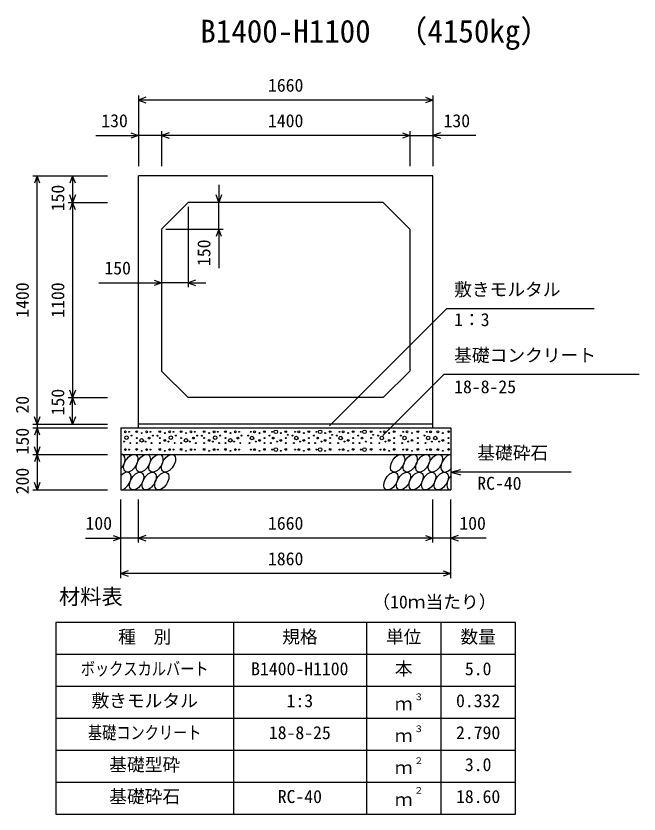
# Model space of a CAD drawing. Units: millimetres, scale not verified. Extents: x -25170 to 75630, y 0 to 35640.
# Drawn here: x 57569 to 61082, y 13145 to 17643 of the extents above; entities that cross this region are included whole.
import ezdxf
from ezdxf.enums import TextEntityAlignment as Align

# ---------------------------------------------------------------- set-up
doc = ezdxf.new("R2010")
doc.units = ezdxf.units.MM
doc.header["$LTSCALE"] = 60
for name, color, linetype, lineweight in [('DIM', 7, 'Continuous', 25), ('HATCH', 6, 'Continuous', 25), ('HYO', 3, 'Continuous', 25), ('HYO2', 4, 'Continuous', 25), ('OUTLINE', 3, 'Continuous', 25), ('TXT', 7, 'Continuous', 25)]:
    doc.layers.add(name, color=color, linetype=linetype, lineweight=lineweight)
doc.styles.add('ＭＳ ゴシック', font='')
doc.styles.get('ＭＳ ゴシック').set_extended_font_data('MS Gothic')

msp = doc.modelspace()

# ---------------------------------------------------------------- linework, layer by layer
at = {"layer": 'DIM'}
for p, q in [((58259.98, 17193.78), (58259.98, 16796.89)), ((58302.27, 17184.17), (58259.98, 17168.78)), ((59877.7, 17184.17), (59919.98, 17168.78)), ((59919.98, 17193.78), (59919.98, 16796.89)), ((59919.98, 17168.78), (58259.98, 17168.78)), ((58259.98, 17168.78), (58302.27, 17153.39)), ((59919.98, 17168.78), (59877.7, 17153.39)), ((58019.24, 16968.78), (58259.98, 16968.78)), ((58217.7, 16984.17), (58259.98, 16968.78)), ((58259.98, 16968.78), (58217.7, 16953.39)), ((58389.98, 16968.78), (58259.98, 16968.78)), ((58389.98, 16993.78), (58389.98, 16796.89)), ((58432.27, 16984.17), (58389.98, 16968.78)), ((59789.98, 16968.78), (58389.98, 16968.78)), ((58389.98, 16968.78), (58432.27, 16953.39)), ((59747.7, 16984.17), (59789.98, 16968.78)), ((59789.98, 16968.78), (59747.7, 16953.39)), ((59789.98, 16993.78), (59789.98, 16796.89)), ((59789.98, 16968.78), (59919.98, 16968.78)), ((59962.27, 16984.17), (59919.98, 16968.78)), ((60160.73, 16968.78), (59919.98, 16968.78)), ((59919.98, 16968.78), (59962.27, 16953.39)), ((57663.88, 16741.89), (58084.98, 16741.89)), ((57688.88, 16741.89), (57673.49, 16699.6)), ((57688.88, 15341.89), (57688.88, 16741.89)), ((57704.27, 16699.6), (57688.88, 16741.89)), ((57888.88, 16741.89), (57873.49, 16699.6)), ((57888.88, 16741.89), (57888.88, 16591.89)), ((57904.27, 16699.6), (57888.88, 16741.89)), ((58712.46, 16691.89), (58712.46, 16591.89)), ((57888.88, 16591.89), (57873.49, 16634.17)), ((57904.27, 16634.17), (57888.88, 16591.89)), ((58712.46, 16591.89), (58697.07, 16634.17)), ((58727.85, 16634.17), (58712.46, 16591.89)), ((57863.88, 16591.89), (58084.98, 16591.89)), ((57888.88, 16591.89), (57873.49, 16549.6)), ((57888.88, 16591.89), (57888.88, 15491.89)), ((57904.27, 16549.6), (57888.88, 16591.89)), ((58539.98, 16566.89), (58539.98, 16113.87)), ((58712.46, 16441.89), (58712.46, 16591.89)), ((58414.98, 16441.89), (58737.46, 16441.89)), ((58712.46, 16441.89), (58697.07, 16399.6)), ((58727.85, 16399.6), (58712.46, 16441.89)), ((58712.46, 16441.89), (58712.46, 16221.01)), ((58347.7, 16154.26), (58389.98, 16138.87)), ((58582.27, 16154.26), (58539.98, 16138.87)), ((58035.88, 16138.87), (58389.98, 16138.87)), ((58389.98, 16138.87), (58347.7, 16123.48)), ((58539.98, 16138.87), (58389.98, 16138.87)), ((58539.98, 16138.87), (58639.98, 16138.87)), ((58539.98, 16138.87), (58582.27, 16123.48)), ((59336.2, 15332.55), (59996.48, 15992.83)), ((60828.89, 15992.83), (59996.48, 15992.83)), ((59638.01, 15278.16), (59982.07, 15622.22)), ((61081.62, 15622.22), (59982.07, 15622.22)), ((57888.88, 15491.89), (57873.49, 15534.17)), ((57904.27, 15534.17), (57888.88, 15491.89)), ((57863.88, 15491.89), (58084.98, 15491.89)), ((57888.88, 15491.89), (57873.49, 15449.6)), ((57888.88, 15341.89), (57888.88, 15491.89)), ((57904.27, 15449.6), (57888.88, 15491.89)), ((57688.88, 15341.89), (57673.49, 15384.17)), ((57704.27, 15384.17), (57688.88, 15341.89)), ((57888.88, 15341.89), (57873.49, 15384.17)), ((57904.27, 15384.17), (57888.88, 15341.89)), ((57663.88, 15341.89), (58084.98, 15341.89)), ((57688.88, 15341.89), (57688.88, 15321.89)), ((57663.88, 15321.89), (58084.98, 15321.89)), ((57688.88, 15321.89), (57673.49, 15279.6)), ((57688.88, 15321.89), (57688.88, 15171.89)), ((57704.27, 15279.6), (57688.88, 15321.89)), ((57688.88, 15171.89), (57673.49, 15214.17)), ((57704.27, 15214.17), (57688.88, 15171.89)), ((57663.88, 15171.89), (58084.98, 15171.89)), ((57688.88, 15171.89), (57673.49, 15129.6)), ((57688.88, 15171.89), (57688.88, 14971.89)), ((57704.27, 15129.6), (57688.88, 15171.89)), ((60019.98, 15071.89), (60077.94, 15087.42)), ((60699.79, 15071.89), (60019.98, 15071.89)), ((60019.98, 15071.89), (60077.94, 15056.36)), ((57688.88, 14971.89), (57673.49, 15014.17)), ((57704.27, 15014.17), (57688.88, 14971.89)), ((57663.88, 14971.89), (58084.98, 14971.89)), ((58159.98, 14475.28), (58159.98, 14916.89)), ((58259.98, 14675.28), (58259.98, 14916.89)), ((59919.98, 14675.28), (59919.98, 14916.89)), ((59919.98, 14675.28), (59919.98, 14916.89)), ((60019.98, 14475.28), (60019.98, 14916.89)), ((58117.7, 14715.67), (58159.98, 14700.28)), ((58302.27, 14715.67), (58259.98, 14700.28)), ((59877.7, 14715.67), (59919.98, 14700.28)), ((60062.27, 14715.67), (60019.98, 14700.28)), ((57960.44, 14700.28), (58159.98, 14700.28)), ((58159.98, 14700.28), (58117.7, 14684.88)), ((58259.98, 14700.28), (58159.98, 14700.28)), ((59919.98, 14700.28), (58259.98, 14700.28)), ((58259.98, 14700.28), (58302.27, 14684.88)), ((59919.98, 14700.28), (59877.7, 14684.88)), ((60019.98, 14700.28), (59919.98, 14700.28)), ((60219.53, 14700.28), (60019.98, 14700.28)), ((60019.98, 14700.28), (60062.27, 14684.88)), ((58202.27, 14515.67), (58159.98, 14500.28)), ((60019.98, 14500.28), (58159.98, 14500.28)), ((58159.98, 14500.28), (58202.27, 14484.88)), ((59977.7, 14515.67), (60019.98, 14500.28)), ((60019.98, 14500.28), (59977.7, 14484.88))]:
    msp.add_line(p, q, dxfattribs=at)
at = {"layer": 'HATCH'}
for centre, radius in [((58186.02, 15299.07), 5), ((58207.05, 15299.07), 2.5), ((58249.95, 15299.94), 5), ((58277.99, 15292.06), 2.5), ((58306.02, 15299.07), 5), ((58327.05, 15299.07), 2.5), ((58379.95, 15299.94), 5), ((58407.99, 15292.06), 2.5), ((58436.02, 15299.07), 5), ((58457.05, 15299.07), 2.5), ((58499.95, 15299.94), 5), ((58527.99, 15292.06), 2.5), ((58556.02, 15299.07), 5), ((58577.05, 15299.07), 2.5), ((58629.95, 15299.94), 5), ((58657.99, 15292.06), 2.5), ((58686.02, 15299.07), 5), ((58707.05, 15299.07), 2.5), ((58749.95, 15299.94), 5), ((58777.99, 15292.06), 2.5), ((58806.02, 15299.07), 5), ((58827.05, 15299.07), 2.5), ((58892.91, 15299.07), 2.5), ((58913.94, 15299.07), 5), ((58941.98, 15292.06), 2.5), ((58970.01, 15299.94), 5), ((59012.91, 15299.07), 2.5), ((59033.94, 15299.07), 10), ((59061.98, 15292.06), 2.5), ((59090.01, 15299.94), 5), ((59142.91, 15299.07), 2.5), ((59163.94, 15299.07), 5), ((59191.98, 15292.06), 2.5), ((59220.01, 15299.94), 5), ((59262.91, 15299.07), 2.5), ((59283.94, 15299.07), 10), ((59311.98, 15292.06), 2.5), ((59340.01, 15299.94), 5), ((59392.91, 15299.07), 2.5), ((59413.94, 15299.07), 5), ((59441.98, 15292.06), 2.5), ((59470.01, 15299.94), 5), ((59512.91, 15299.07), 2.5), ((59533.94, 15299.07), 10), ((59571.84, 15299.94), 5), ((59624.73, 15299.07), 2.5), ((59645.76, 15299.07), 5), ((59673.8, 15292.06), 2.5), ((59701.84, 15299.94), 5), ((59752.79, 15299.07), 2.5), ((59773.83, 15299.07), 5), ((59801.86, 15292.06), 2.5), ((59834.77, 15299.94), 5), ((59885.72, 15299.07), 2.5), ((59906.75, 15299.07), 5), ((59947.42, 15299.07), 5), ((59975.46, 15292.06), 2.5), ((60008.36, 15299.94), 5), ((58179.01, 15243.91), 2.5), ((58192.56, 15266.05), 10), ((58221.07, 15278.05), 2.5), ((58249.95, 15264.05), 2.5), ((58277.99, 15250.92), 10), ((58299.01, 15243.91), 2.5), ((58320.04, 15264.05), 5), ((58341.07, 15278.05), 2.5), ((58367.53, 15277.15), 2.5), ((58379.95, 15264.05), 2.5), ((58407.99, 15250.92), 5), ((58429.01, 15243.91), 2.5), ((58442.56, 15266.05), 10), ((58471.07, 15278.05), 2.5), ((58499.95, 15264.05), 2.5), ((58527.99, 15250.92), 10), ((58549.01, 15243.91), 2.5), ((58570.04, 15264.05), 5), ((58591.07, 15278.05), 2.5), ((58617.53, 15277.15), 2.5), ((58629.95, 15264.05), 2.5), ((58657.99, 15250.92), 5), ((58679.01, 15243.91), 2.5), ((58692.56, 15266.05), 10), ((58721.07, 15278.05), 2.5), ((58749.95, 15264.05), 2.5), ((58777.99, 15250.92), 10), ((58799.01, 15243.91), 2.5), ((58820.04, 15264.05), 5), ((58841.07, 15278.05), 2.5), ((58878.89, 15278.05), 2.5), ((58899.92, 15264.05), 10), ((58920.95, 15243.91), 2.5), ((58941.98, 15250.92), 5), ((58970.01, 15264.05), 2.5), ((58998.89, 15278.05), 2.5), ((59019.92, 15264.05), 5), ((59040.95, 15243.91), 2.5), ((59061.98, 15250.92), 5), ((59090.01, 15264.05), 2.5), ((59101.35, 15282.37), 2.5), ((59128.89, 15278.05), 2.5), ((59149.92, 15264.05), 10), ((59170.95, 15243.91), 2.5), ((59191.98, 15250.92), 5), ((59220.01, 15264.05), 2.5), ((59248.89, 15278.05), 2.5), ((59269.92, 15264.05), 5), ((59290.95, 15243.91), 2.5), ((59311.98, 15250.92), 5), ((59340.01, 15264.05), 2.5), ((59351.35, 15282.37), 2.5), ((59378.89, 15278.05), 2.5), ((59399.92, 15264.05), 10), ((59420.95, 15243.91), 2.5), ((59441.98, 15250.92), 5), ((59470.01, 15264.05), 2.5), ((59498.89, 15278.05), 2.5), ((59519.92, 15264.05), 5), ((59540.95, 15243.91), 2.5), ((59571.84, 15264.05), 2.5), ((59583.18, 15282.37), 2.5), ((59610.71, 15278.05), 2.5), ((59631.74, 15264.05), 10), ((59652.77, 15243.91), 2.5), ((59673.8, 15250.92), 5), ((59701.84, 15264.05), 2.5), ((59738.78, 15278.05), 2.5), ((59759.81, 15264.05), 10), ((59780.83, 15243.91), 2.5), ((59801.86, 15250.92), 5), ((59834.77, 15264.05), 2.5), ((59871.7, 15278.05), 2.5), ((59892.73, 15264.05), 10), ((59913.76, 15243.91), 2.5), ((59933.4, 15264.05), 10), ((59954.43, 15243.91), 2.5), ((59975.46, 15250.92), 5), ((60008.36, 15264.05), 2.5), ((58186.02, 15199.07), 5), ((58207.05, 15199.07), 2.5), ((58214.06, 15236.04), 2.5), ((58249.95, 15199.94), 5), ((58249.95, 15236.04), 2.5), ((58306.02, 15199.07), 5), ((58327.05, 15199.07), 2.5), ((58334.06, 15236.04), 2.5), ((58379.95, 15199.94), 5), ((58379.95, 15236.04), 2.5), ((58436.02, 15199.07), 5), ((58457.05, 15199.07), 2.5), ((58464.06, 15236.04), 2.5), ((58499.95, 15199.94), 5), ((58499.95, 15236.04), 2.5), ((58556.02, 15199.07), 5), ((58577.05, 15199.07), 2.5), ((58584.06, 15236.04), 2.5), ((58629.95, 15199.94), 5), ((58629.95, 15236.04), 2.5), ((58686.02, 15199.07), 5), ((58707.05, 15199.07), 2.5), ((58714.06, 15236.04), 2.5), ((58749.95, 15199.94), 5), ((58749.95, 15236.04), 2.5), ((58806.02, 15199.07), 5), ((58827.05, 15199.07), 2.5), ((58834.06, 15236.04), 2.5), ((58885.9, 15236.04), 2.5), ((58892.91, 15199.07), 2.5), ((58913.94, 15199.07), 5), ((58970.01, 15199.94), 5), ((58970.01, 15236.04), 2.5), ((59005.9, 15236.04), 2.5), ((59012.91, 15199.07), 2.5), ((59033.94, 15199.07), 10), ((59090.01, 15199.94), 5), ((59090.01, 15236.04), 2.5), ((59135.9, 15236.04), 2.5), ((59142.91, 15199.07), 2.5), ((59163.94, 15199.07), 5), ((59220.01, 15199.94), 5), ((59220.01, 15236.04), 2.5), ((59255.9, 15236.04), 2.5), ((59262.91, 15199.07), 2.5), ((59283.94, 15199.07), 10), ((59340.01, 15199.94), 5), ((59340.01, 15236.04), 2.5), ((59385.9, 15236.04), 2.5), ((59392.91, 15199.07), 2.5), ((59413.94, 15199.07), 5), ((59470.01, 15199.94), 5), ((59470.01, 15236.04), 2.5), ((59505.9, 15236.04), 2.5), ((59512.91, 15199.07), 2.5), ((59533.94, 15199.07), 10), ((59571.84, 15199.94), 5), ((59571.84, 15236.04), 2.5), ((59617.72, 15236.04), 2.5), ((59624.73, 15199.07), 2.5), ((59645.76, 15199.07), 5), ((59701.84, 15199.94), 5), ((59701.84, 15236.04), 2.5), ((59745.79, 15236.04), 2.5), ((59752.79, 15199.07), 2.5), ((59773.83, 15199.07), 5), ((59834.77, 15199.94), 5), ((59834.77, 15236.04), 2.5), ((59878.71, 15236.04), 2.5), ((59885.72, 15199.07), 2.5), ((59906.75, 15199.07), 5), ((59947.42, 15199.07), 5), ((60008.36, 15199.94), 5), ((60008.36, 15236.04), 2.5), ((58277.99, 15192.06), 2.5), ((58407.99, 15192.06), 2.5), ((58527.99, 15192.06), 2.5), ((58657.99, 15192.06), 2.5), ((58777.99, 15192.06), 2.5), ((58941.98, 15192.06), 2.5), ((59061.98, 15192.06), 2.5), ((59191.98, 15192.06), 2.5), ((59311.98, 15192.06), 2.5), ((59441.98, 15192.06), 2.5), ((59673.8, 15192.06), 2.5), ((59801.86, 15192.06), 2.5), ((59975.46, 15192.06), 2.5)]:
    msp.add_circle(centre, radius, dxfattribs=at)
for centre, start_param, end_param in [((58145.33, 15121.88), 4.3355439, 6.7245934), ((60004.54, 15121.88), 0.4199491, 4.357003), ((58178.58, 15021.89), 3.4740877, 7.5860497), ((60037.79, 15021.89), 1.2805297, 3.4964223)]:
    msp.add_ellipse(centre, major_axis=(29.09, 47.08), ratio=0.5792, start_param=start_param, end_param=end_param, dxfattribs=at)
for centre in [(58216.29, 15121.88), (58287.24, 15121.88), (58358.2, 15121.88), (58429.15, 15121.88), (59720.71, 15121.88), (59791.67, 15121.88), (59862.63, 15121.88), (59933.58, 15121.88), (58249.53, 15021.89), (58320.49, 15021.89), (58391.45, 15021.89), (59683.01, 15021.89), (59753.96, 15021.89), (59824.92, 15021.89), (59895.87, 15021.89), (59966.83, 15021.89)]:
    msp.add_ellipse(centre, major_axis=(29.09, 47.08), ratio=0.5792, dxfattribs=at)
at = {"layer": 'HYO'}
for p, q in [((60384.98, 14225.28), (57794.98, 14225.28)), ((57794.98, 14225.28), (57794.98, 13145.28)), ((58794.98, 14225.28), (58794.98, 13145.28)), ((59544.98, 14225.28), (59544.98, 13145.28)), ((59964.98, 14225.28), (59964.98, 13145.28)), ((60384.98, 13145.28), (60384.98, 14225.28)), ((57794.98, 14045.28), (60384.98, 14045.28)), ((57794.98, 13145.28), (60384.98, 13145.28))]:
    msp.add_line(p, q, dxfattribs=at)
at = {"layer": 'HYO2'}
for p, q in [((57794.98, 13865.28), (60384.98, 13865.28)), ((57794.98, 13685.28), (60384.98, 13685.28)), ((57794.98, 13505.28), (60384.98, 13505.28)), ((57794.98, 13325.28), (60384.98, 13325.28))]:
    msp.add_line(p, q, dxfattribs=at)
at = {"layer": 'OUTLINE'}
for p, q in [((59919.98, 16741.89), (58259.98, 16741.89)), ((58259.98, 15321.89), (58259.98, 16741.89)), ((59919.98, 15321.89), (59919.98, 16741.89)), ((58389.98, 16441.89), (58539.98, 16591.89)), ((59639.98, 16591.89), (58539.98, 16591.89)), ((59639.98, 16591.89), (59789.98, 16441.89)), ((58389.98, 16441.89), (58389.98, 15641.89)), ((59789.98, 16441.89), (59789.98, 15641.89)), ((58539.98, 15491.89), (58389.98, 15641.89)), ((59789.98, 15641.89), (59639.98, 15491.89)), ((59639.98, 15491.89), (58539.98, 15491.89)), ((59919.98, 15341.89), (58259.98, 15341.89)), ((58159.98, 15321.89), (58159.98, 14971.89)), ((58159.98, 15321.89), (60019.98, 15321.89)), ((60019.98, 15321.89), (60019.98, 14971.89)), ((58159.98, 15171.89), (60019.98, 15171.89)), ((58159.98, 14971.89), (60019.98, 14971.89))]:
    msp.add_line(p, q, dxfattribs=at)

# ---------------------------------------------------------------- texts
at = {"layer": 'DIM', "style": 'ＭＳ ゴシック'}
for s, p in [('1660', (58989.98, 17193.78)), ('130', (58050.34, 16993.78)), ('1400', (58989.98, 16993.78)), ('130', (59979.62, 16993.78)), ('150', (58067.84, 16163.87)), ('敷きモルタル', (60039.33, 16042.83)), ('1：3', (60039.33, 15872.72)), ('基礎コンクリート', (60039.33, 15672.22)), ('18-8-25', (60039.33, 15494.59)), ('基礎砕石', (60169.72, 15121.89)), ('RC-40', (60169.72, 14950.51)), ('100', (57961.34, 14725.28)), ('1660', (58989.98, 14725.28)), ('100', (60068.62, 14725.28)), ('1860', (58989.98, 14525.28))]:
    msp.add_text(s, height=73.31, dxfattribs=at).set_placement(p, align=Align.BOTTOM_LEFT)
for s, p in [('150', (57863.88, 16541.89)), ('150', (58687.46, 16233.39)), ('1400', (57663.88, 15941.89)), ('1100', (57863.88, 15941.89)), ('150', (57863.88, 15391.89)), ('20', (57663.88, 15401.96)), ('150', (57663.88, 15171.89)), ('200', (57663.88, 14946.89))]:
    msp.add_text(s, height=73.31, rotation=90, dxfattribs=at).set_placement(p, align=Align.BOTTOM_LEFT)
at = {"layer": 'TXT', "style": 'ＭＳ ゴシック'}
for s, height, p in [('（4150kg）', 128.3, (59713.57, 17454.39)), ('B1400-H1100', 128.3, (58608.73, 17454.39)), ('材料表', 87.98, (57811.65, 14300.28)), ('（10ｍ当たり）', 73.31, (59578.31, 14281.94)), ('種\u3000別', 73.31, (58144.98, 14085.28)), ('規格', 73.31, (59069.98, 14085.28)), ('単位', 73.31, (59654.98, 14085.28)), ('数量', 73.31, (60074.98, 14085.28)), ('B1400-H1100', 73.31, (58894.98, 13905.28)), ('本', 73.31, (59704.98, 13905.28)), ('5.0', 73.31, (60099.98, 13905.28)), ('敷きモルタル', 73.31, (57994.98, 13725.28)), ('1:3', 73.31, (59094.98, 13725.28)), ('３', 36.66, (59814.22, 13775.89)), ('0.332', 73.31, (60049.98, 13725.28)), ('ｍ', 73.31, (59704.98, 13708.61)), ('18-8-25', 73.31, (58994.98, 13545.28)), ('３', 36.66, (59814.22, 13595.89)), ('2.790', 73.31, (60049.98, 13545.28)), ('ｍ', 73.31, (59704.98, 13528.61)), ('基礎型砕', 73.31, (58094.98, 13365.28)), ('２', 36.66, (59814.22, 13415.89)), ('3.0', 73.31, (60099.98, 13365.28)), ('ｍ', 73.31, (59704.98, 13348.61)), ('基礎砕石', 73.31, (58094.98, 13185.28)), ('RC-40', 73.31, (59044.98, 13185.28)), ('２', 36.66, (59814.22, 13249.22)), ('18.60', 73.31, (60049.98, 13185.28)), ('ｍ', 73.31, (59704.98, 13168.61))]:
    msp.add_text(s, height=height, dxfattribs=at).set_placement(p, align=Align.BOTTOM_LEFT)
at = {"layer": 'TXT', "style": 'ＭＳ ゴシック', "width": 0.8}
for s, p in [('ボックスカルバート', (57934.98, 13905.28)), ('基礎コンクリート', (57974.98, 13545.28))]:
    msp.add_text(s, height=73.31, dxfattribs=at).set_placement(p, align=Align.BOTTOM_LEFT)

doc.saveas('drawing.dxf')
